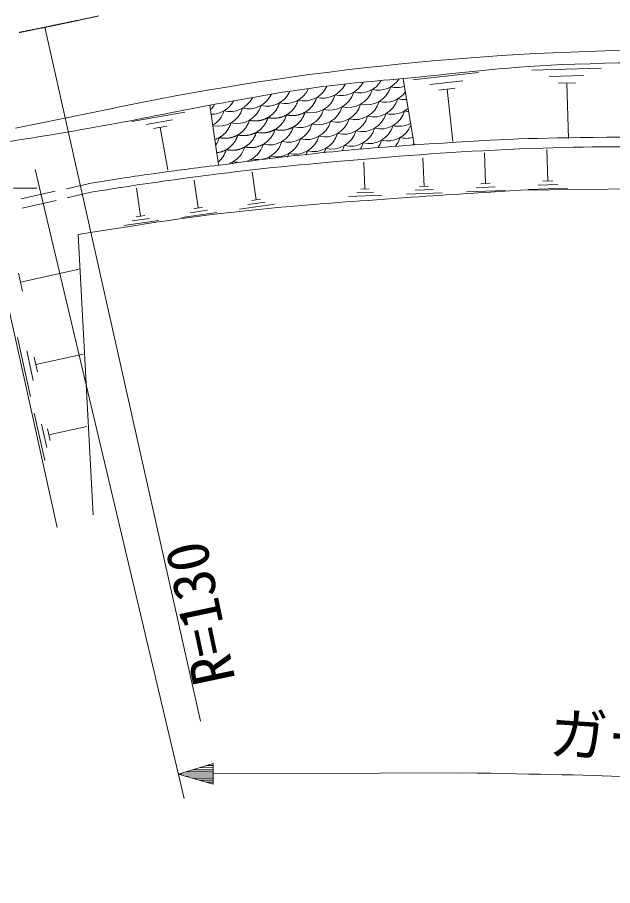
# Model space of a CAD drawing. Units: millimetres, scale not verified. Extents: x 40000 to 680000, y 20000 to 380000.
# Drawn here: x 249556 to 275242, y 248576 to 286080 of the extents above; entities that cross this region are included whole.
import ezdxf
from ezdxf.enums import TextEntityAlignment as Align

# ---------------------------------------------------------------- set-up
doc = ezdxf.new("R2010")
doc.units = ezdxf.units.MM
doc.header["$LTSCALE"] = 1000
doc.linetypes.add('CHAIN', pattern=[18.5, 12, -1.5, 3.5, -1.5])
for name, color, linetype, lineweight in [('M-BGD', 7, 'Continuous', 13), ('M-BMK', 2, 'CHAIN', 13), ('M-BMK-SRVR', 3, 'Continuous', 13), ('M-STR-HTXT', 7, 'Continuous', 13)]:
    doc.layers.add(name, color=color, linetype=linetype, lineweight=lineweight)
doc.styles.add('ＭＳ ゴシック', font='')
doc.styles.get('ＭＳ ゴシック').set_extended_font_data('MS Gothic')

msp = doc.modelspace()

# ---------------------------------------------------------------- linework, layer by layer
at = {"layer": 'M-BGD'}
for p, q in [((266620, 283383), (269447, 283700)), ((271753, 283799), (274743, 283886)), ((272509, 283522), (274004, 283565)), ((266210, 283438), (266671, 280569)), ((267359, 283180), (268772, 283338)), ((272891, 283234), (273639, 283255)), ((273265, 283244), (273334, 280852)), ((267744, 282937), (268450, 283016)), ((268097, 282976), (268350, 280715)), ((253439, 282105), (249469, 281297)), ((258232, 279712), (257867, 282285)), ((254493, 281577), (256781, 281988)), ((255106, 281451), (256250, 281657)), ((260331, 281644), (260338, 281662)), ((260338, 281662), (260345, 281680)), ((260345, 281680), (260351, 281698)), ((260351, 281698), (260358, 281716)), ((260358, 281716), (260364, 281734)), ((260364, 281734), (260369, 281753)), ((255433, 281274), (256005, 281376)), ((255719, 281325), (256048, 279494)), ((260070, 281267), (260084, 281280)), ((260084, 281280), (260098, 281294)), ((260098, 281294), (260111, 281307)), ((260111, 281307), (260124, 281321)), ((260124, 281321), (260137, 281336)), ((260137, 281336), (260150, 281350)), ((260150, 281350), (260162, 281365)), ((260162, 281365), (260175, 281380)), ((260175, 281380), (260187, 281395)), ((260187, 281395), (260198, 281410)), ((260198, 281410), (260209, 281426)), ((260209, 281426), (260221, 281441)), ((260221, 281441), (260231, 281457)), ((260231, 281457), (260242, 281474)), ((260242, 281474), (260252, 281490)), ((260252, 281490), (260262, 281506)), ((260262, 281506), (260272, 281523)), ((260272, 281523), (260281, 281540)), ((260281, 281540), (260290, 281557)), ((260290, 281557), (260299, 281574)), ((260299, 281574), (260307, 281591)), ((260307, 281591), (260315, 281609)), ((260315, 281609), (260323, 281626)), ((260323, 281626), (260331, 281644)), ((259070, 281003), (259089, 280998)), ((259089, 280998), (259108, 280994)), ((259108, 280994), (259127, 280991)), ((259127, 280991), (259146, 280987)), ((259146, 280987), (259165, 280984)), ((259165, 280984), (259184, 280982)), ((259184, 280982), (259203, 280979)), ((259203, 280979), (259222, 280977)), ((259222, 280977), (259241, 280976)), ((259241, 280976), (259260, 280974)), ((259260, 280974), (259279, 280973)), ((259279, 280973), (259299, 280973)), ((259299, 280973), (259318, 280972)), ((259318, 280972), (259337, 280972)), ((259337, 280972), (259356, 280973)), ((259356, 280973), (259376, 280973)), ((259376, 280973), (259395, 280974)), ((259395, 280974), (259414, 280976)), ((259414, 280976), (259433, 280978)), ((259433, 280978), (259452, 280980)), ((259452, 280980), (259472, 280982)), ((259472, 280982), (259491, 280985)), ((259491, 280985), (259510, 280988)), ((259510, 280988), (259528, 280991)), ((259528, 280991), (259547, 280995)), ((259547, 280995), (259566, 280999)), ((259566, 280999), (259585, 281004)), ((259585, 281004), (259604, 281008)), ((259604, 281008), (259622, 281013)), ((259622, 281013), (259641, 281019)), ((259641, 281019), (259659, 281025)), ((259659, 281025), (259677, 281031)), ((259677, 281031), (259695, 281037)), ((259695, 281037), (259713, 281044)), ((259713, 281044), (259731, 281051)), ((259731, 281051), (259749, 281058)), ((259749, 281058), (259767, 281066)), ((259767, 281066), (259784, 281074)), ((259784, 281074), (259802, 281082)), ((259802, 281082), (259819, 281090)), ((259819, 281090), (259836, 281099)), ((259836, 281099), (259853, 281109)), ((259853, 281109), (259870, 281118)), ((259870, 281118), (259886, 281128)), ((259886, 281128), (259903, 281138)), ((259903, 281138), (259919, 281148)), ((259919, 281148), (259935, 281159)), ((259935, 281159), (259951, 281170)), ((259951, 281170), (259966, 281181)), ((259966, 281181), (259982, 281192)), ((259982, 281192), (259997, 281204)), ((259997, 281204), (260012, 281216)), ((260012, 281216), (260027, 281228)), ((260027, 281228), (260042, 281241)), ((260042, 281241), (260056, 281254)), ((260056, 281254), (260070, 281267)), ((269757, 278903), (269706, 280227)), ((272448, 279015), (272396, 280368)), ((264556, 278660), (264511, 279818)), ((267104, 278779), (267056, 280019)), ((259855, 278200), (259684, 279403)), ((257361, 277847), (257190, 279052)), ((249394, 278703), (250394, 278703)), ((251678, 278677), (252736, 278914)), ((254864, 277494), (254693, 278700)), ((264737, 278667), (264375, 278653)), ((267297, 278787), (266910, 278772)), ((270177, 278754), (269350, 278722)), ((269964, 278911), (269550, 278895)), ((273307, 278709), (271615, 278643)), ((272878, 278862), (272032, 278829)), ((272660, 279023), (272237, 279006)), ((249726, 278241), (251190, 278568)), ((251711, 278288), (252735, 278526)), ((265291, 278399), (263843, 278343)), ((264923, 278529), (264200, 278501)), ((267890, 278499), (266341, 278439)), ((267497, 278639), (266722, 278609)), ((270598, 278604), (268942, 278540)), ((249762, 277835), (251224, 278175)), ((260650, 278006), (259146, 277792)), ((260252, 278103), (259500, 277996)), ((260043, 278227), (259667, 278173)), ((258156, 277652), (256650, 277439)), ((257759, 277750), (257005, 277643)), ((257549, 277874), (257172, 277820)), ((248311, 277425), (251275, 264047)), ((255661, 277299), (254153, 277085)), ((255263, 277396), (254508, 277289)), ((255053, 277520), (254676, 277467)), ((252833, 264588), (252178, 276704)), ((249780, 274248), (249605, 275037)), ((249692, 274643), (252217, 275202)), ((250125, 269698), (249560, 272250)), ((250239, 270392), (249957, 271669)), ((250353, 271087), (252395, 271539)), ((250424, 270768), (250283, 271406)), ((250736, 266941), (250285, 268979)), ((250827, 267496), (250601, 268515)), ((250974, 267796), (250861, 268305)), ((250918, 268050), (252548, 268411))]:
    msp.add_line(p, q, dxfattribs=at)
for points in [[(260369, 281753), (260388, 281748), (260407, 281744), (260426, 281741), (260445, 281737), (260464, 281734), (260483, 281732), (260502, 281729), (260521, 281727), (260540, 281726), (260559, 281724), (260579, 281723), (260598, 281723), (260617, 281722), (260636, 281722), (260655, 281723), (260675, 281723), (260694, 281724), (260713, 281726), (260732, 281728), (260751, 281730), (260771, 281732), (260790, 281735), (260809, 281738), (260828, 281741), (260846, 281745), (260865, 281749), (260884, 281754), (260903, 281758), (260921, 281763), (260940, 281769), (260958, 281775), (260976, 281781), (260994, 281787), (261012, 281794), (261030, 281801), (261048, 281808), (261066, 281816), (261083, 281824), (261101, 281832), (261118, 281840), (261135, 281849), (261152, 281859), (261169, 281868), (261185, 281878), (261202, 281888), (261218, 281898), (261234, 281909), (261250, 281920), (261265, 281931), (261281, 281942), (261296, 281954), (261311, 281966), (261326, 281978), (261341, 281991), (261355, 282004), (261369, 282017), (261383, 282030), (261397, 282044), (261410, 282057), (261423, 282071), (261436, 282086), (261449, 282100), (261461, 282115), (261474, 282130), (261486, 282145), (261497, 282160), (261509, 282176), (261520, 282191), (261530, 282207), (261541, 282224), (261551, 282240), (261561, 282256), (261571, 282273), (261580, 282290), (261589, 282307), (261598, 282324), (261606, 282341), (261614, 282359), (261622, 282376), (261630, 282394), (261637, 282412), (261644, 282430), (261650, 282448), (261657, 282466), (261663, 282484), (261668, 282503)], [(261169, 281868), (261187, 281864), (261206, 281860), (261225, 281856), (261244, 281853), (261263, 281850), (261282, 281847), (261301, 281844), (261320, 281842), (261340, 281841), (261359, 281839), (261378, 281838), (261397, 281838), (261417, 281838), (261436, 281838), (261455, 281838), (261474, 281839), (261493, 281840), (261513, 281841), (261532, 281843), (261551, 281845), (261570, 281847), (261589, 281850), (261608, 281853), (261627, 281857), (261646, 281860), (261665, 281864), (261683, 281869), (261702, 281874), (261721, 281879), (261739, 281884), (261758, 281890), (261776, 281896), (261794, 281902), (261812, 281909), (261830, 281916), (261848, 281923), (261865, 281931), (261883, 281939), (261900, 281947), (261918, 281956), (261935, 281965), (261952, 281974), (261968, 281983), (261985, 281993), (262001, 282003), (262017, 282013), (262034, 282024), (262049, 282035), (262065, 282046), (262080, 282058), (262096, 282069), (262111, 282081), (262126, 282094), (262140, 282106), (262155, 282119), (262169, 282132), (262183, 282145), (262196, 282159), (262210, 282173), (262223, 282187), (262236, 282201), (262249, 282215), (262261, 282230), (262273, 282245), (262285, 282260), (262297, 282275), (262308, 282291), (262319, 282307), (262330, 282323), (262340, 282339), (262351, 282355), (262361, 282372), (262370, 282388), (262380, 282405), (262389, 282422), (262397, 282439), (262406, 282456), (262414, 282474), (262422, 282491), (262429, 282509), (262437, 282527), (262443, 282545), (262450, 282563), (262456, 282581), (262462, 282600), (262468, 282618)], [(259570, 281638), (259588, 281633), (259607, 281629), (259626, 281626), (259645, 281622), (259664, 281619), (259683, 281616), (259702, 281614), (259721, 281612), (259741, 281610), (259760, 281609), (259779, 281608), (259798, 281607), (259817, 281607), (259837, 281607), (259856, 281608), (259875, 281608), (259894, 281609), (259914, 281611), (259933, 281612), (259952, 281614), (259971, 281617), (259990, 281620), (260009, 281623), (260028, 281626), (260047, 281630), (260066, 281634), (260084, 281638), (260103, 281643), (260122, 281648), (260140, 281654), (260158, 281659), (260177, 281665), (260195, 281672), (260213, 281678), (260231, 281685), (260249, 281693), (260266, 281700), (260284, 281708), (260301, 281717), (260318, 281725), (260336, 281734), (260352, 281743), (260369, 281753), (260386, 281763), (260402, 281773), (260418, 281783), (260434, 281794), (260450, 281805), (260466, 281816), (260481, 281827), (260497, 281839), (260512, 281851), (260527, 281863), (260541, 281876), (260556, 281889), (260570, 281902), (260584, 281915), (260597, 281928), (260611, 281942), (260624, 281956), (260637, 281970), (260650, 281985), (260662, 282000), (260674, 282015), (260686, 282030), (260698, 282045), (260709, 282061), (260720, 282076), (260731, 282092), (260741, 282108), (260752, 282125), (260762, 282141), (260771, 282158), (260781, 282175), (260790, 282192), (260798, 282209), (260807, 282226), (260815, 282243), (260823, 282261), (260830, 282279), (260838, 282297), (260844, 282315), (260851, 282333), (260857, 282351), (260863, 282369), (260869, 282388)], [(259870, 281118), (259888, 281114), (259907, 281110), (259926, 281106), (259945, 281103), (259964, 281100), (259983, 281097), (260002, 281094), (260021, 281092), (260041, 281091), (260060, 281089), (260079, 281088), (260098, 281088), (260117, 281088), (260137, 281088), (260156, 281088), (260175, 281089), (260194, 281090), (260214, 281091), (260233, 281093), (260252, 281095), (260271, 281097), (260290, 281100), (260309, 281103), (260328, 281107), (260347, 281110), (260366, 281114), (260384, 281119), (260403, 281124), (260422, 281129), (260440, 281134), (260458, 281140), (260477, 281146), (260495, 281152), (260513, 281159), (260531, 281166), (260549, 281173), (260566, 281181), (260584, 281189), (260601, 281197), (260618, 281206), (260636, 281215), (260652, 281224), (260669, 281233), (260686, 281243), (260702, 281253), (260718, 281263), (260734, 281274), (260750, 281285), (260766, 281296), (260781, 281308), (260797, 281319), (260812, 281331), (260827, 281344), (260841, 281356), (260856, 281369), (260870, 281382), (260884, 281395), (260897, 281409), (260911, 281423), (260924, 281437), (260937, 281451), (260950, 281465), (260962, 281480), (260974, 281495), (260986, 281510), (260998, 281525), (261009, 281541), (261020, 281557), (261031, 281573), (261041, 281589), (261052, 281605), (261062, 281622), (261071, 281638), (261081, 281655), (261090, 281672), (261098, 281689), (261107, 281706), (261115, 281724), (261123, 281741), (261130, 281759), (261138, 281777), (261144, 281795), (261151, 281813), (261157, 281831), (261163, 281850), (261169, 281868)], [(260669, 281233), (260688, 281229), (260707, 281225), (260726, 281221), (260745, 281218), (260764, 281215), (260783, 281212), (260802, 281210), (260821, 281208), (260840, 281206), (260859, 281205), (260879, 281204), (260898, 281203), (260917, 281203), (260936, 281203), (260955, 281203), (260975, 281204), (260994, 281205), (261013, 281206), (261032, 281208), (261051, 281210), (261071, 281212), (261090, 281215), (261109, 281218), (261128, 281222), (261146, 281225), (261165, 281230), (261184, 281234), (261203, 281239), (261221, 281244), (261240, 281249), (261258, 281255), (261276, 281261), (261294, 281267), (261312, 281274), (261330, 281281), (261348, 281288), (261366, 281296), (261383, 281304), (261401, 281312), (261418, 281321), (261435, 281330), (261452, 281339), (261469, 281348), (261485, 281358), (261502, 281368), (261518, 281379), (261534, 281389), (261550, 281400), (261565, 281411), (261581, 281423), (261596, 281435), (261611, 281447), (261626, 281459), (261641, 281471), (261655, 281484), (261669, 281497), (261683, 281510), (261697, 281524), (261710, 281538), (261723, 281552), (261736, 281566), (261749, 281581), (261761, 281595), (261774, 281610), (261786, 281625), (261797, 281641), (261809, 281656), (261820, 281672), (261830, 281688), (261841, 281704), (261851, 281720), (261861, 281737), (261871, 281753), (261880, 281770), (261889, 281787), (261898, 281804), (261906, 281822), (261914, 281839), (261922, 281857), (261930, 281874), (261937, 281892), (261944, 281910), (261950, 281928), (261957, 281946), (261963, 281965), (261968, 281983)], [(258077, 280800), (258096, 280806), (258114, 280813), (258133, 280820), (258151, 280828), (258169, 280836), (258187, 280844), (258204, 280852), (258222, 280861), (258239, 280870), (258256, 280880), (258274, 280889), (258290, 280899), (258307, 280910), (258324, 280920), (258340, 280931), (258356, 280942), (258372, 280954), (258388, 280966), (258403, 280978), (258418, 280990), (258433, 281003), (258448, 281016), (258463, 281029), (258477, 281042), (258491, 281056), (258505, 281070), (258519, 281084), (258532, 281098), (258545, 281113), (258558, 281128), (258570, 281143), (258583, 281158), (258595, 281174), (258606, 281190), (258618, 281205), (258629, 281222), (258640, 281238), (258650, 281255), (258660, 281271), (258670, 281288), (258680, 281305), (258689, 281323), (258698, 281340), (258707, 281358), (258715, 281376), (258723, 281393), (258731, 281411), (258738, 281430), (258745, 281448), (258752, 281466), (258758, 281485), (258764, 281504), (258770, 281522)], [(258271, 280888), (258289, 280883), (258308, 280879), (258327, 280876), (258346, 280872), (258365, 280869), (258384, 280866), (258403, 280864), (258422, 280862), (258442, 280860), (258461, 280859), (258480, 280858), (258499, 280857), (258518, 280857), (258538, 280857), (258557, 280858), (258576, 280858), (258595, 280859), (258615, 280861), (258634, 280862), (258653, 280864), (258672, 280867), (258691, 280870), (258710, 280873), (258729, 280876), (258748, 280880), (258767, 280884), (258785, 280888), (258804, 280893), (258823, 280898), (258841, 280904), (258859, 280909), (258878, 280915), (258896, 280922), (258914, 280928), (258932, 280935), (258950, 280943), (258967, 280950), (258985, 280958), (259002, 280967), (259019, 280975), (259037, 280984), (259053, 280993), (259070, 281003), (259087, 281013), (259103, 281023), (259119, 281033), (259135, 281044), (259151, 281055), (259167, 281066), (259182, 281077), (259198, 281089), (259213, 281101), (259228, 281113), (259242, 281126), (259256, 281139), (259271, 281152), (259285, 281165), (259298, 281178), (259312, 281192), (259325, 281206), (259338, 281220), (259350, 281235), (259363, 281250), (259375, 281265), (259387, 281280), (259399, 281295), (259410, 281311), (259421, 281326), (259432, 281342), (259442, 281358), (259453, 281375), (259463, 281391), (259472, 281408), (259482, 281425), (259491, 281442), (259499, 281459), (259508, 281476), (259516, 281493), (259524, 281511), (259531, 281529), (259538, 281547), (259545, 281565), (259552, 281583), (259558, 281601), (259564, 281619), (259570, 281638)], [(258158, 280230), (258177, 280233), (258197, 280236), (258216, 280239), (258235, 280242), (258254, 280246), (258273, 280251), (258292, 280255), (258311, 280260), (258330, 280265), (258348, 280271), (258367, 280277), (258385, 280283), (258404, 280290), (258422, 280297), (258440, 280304), (258458, 280311), (258476, 280319), (258493, 280327), (258511, 280336), (258528, 280345), (258545, 280354), (258562, 280363), (258579, 280373), (258596, 280383), (258612, 280393), (258629, 280404), (258645, 280415), (258661, 280426), (258676, 280438), (258692, 280449), (258707, 280461), (258722, 280474), (258737, 280486), (258752, 280499), (258766, 280512), (258780, 280526), (258794, 280539), (258808, 280553), (258821, 280567), (258835, 280582), (258847, 280596), (258860, 280611), (258873, 280626), (258885, 280641), (258896, 280657), (258908, 280672), (258919, 280688), (258930, 280704), (258941, 280721), (258951, 280737), (258961, 280754), (258971, 280770), (258981, 280787), (258990, 280805), (258999, 280822), (259007, 280839), (259016, 280857), (259024, 280875), (259031, 280893), (259039, 280911), (259046, 280929), (259052, 280947), (259059, 280966), (259065, 280984), (259070, 281003)], [(258571, 280368), (258589, 280364), (258608, 280360), (258627, 280356), (258646, 280353), (258665, 280350), (258684, 280347), (258703, 280344), (258722, 280342), (258742, 280341), (258761, 280339), (258780, 280338), (258799, 280338), (258818, 280338), (258838, 280338), (258857, 280338), (258876, 280339), (258895, 280340), (258915, 280341), (258934, 280343), (258953, 280345), (258972, 280347), (258991, 280350), (259010, 280353), (259029, 280357), (259048, 280360), (259067, 280364), (259085, 280369), (259104, 280374), (259123, 280379), (259141, 280384), (259159, 280390), (259178, 280396), (259196, 280402), (259214, 280409), (259232, 280416), (259250, 280423), (259267, 280431), (259285, 280439), (259302, 280447), (259319, 280456), (259337, 280465), (259353, 280474), (259370, 280483), (259387, 280493), (259403, 280503), (259419, 280513), (259435, 280524), (259451, 280535), (259467, 280546), (259482, 280558), (259498, 280569), (259513, 280581), (259528, 280594), (259542, 280606), (259556, 280619), (259571, 280632), (259585, 280645), (259598, 280659), (259612, 280673), (259625, 280687), (259638, 280701), (259650, 280715), (259663, 280730), (259675, 280745), (259687, 280760), (259699, 280775), (259710, 280791), (259721, 280807), (259732, 280823), (259742, 280839), (259753, 280855), (259763, 280872), (259772, 280888), (259782, 280905), (259791, 280922), (259799, 280939), (259808, 280956), (259816, 280974), (259824, 280991), (259831, 281009), (259838, 281027), (259845, 281045), (259852, 281063), (259858, 281081), (259864, 281100), (259870, 281118)], [(259370, 280483), (259389, 280479), (259408, 280475), (259427, 280471), (259446, 280468), (259465, 280465), (259484, 280462), (259503, 280460), (259522, 280458), (259541, 280456), (259560, 280455), (259579, 280454), (259599, 280453), (259618, 280453), (259637, 280453), (259656, 280453), (259676, 280454), (259695, 280455), (259714, 280456), (259733, 280458), (259752, 280460), (259772, 280462), (259791, 280465), (259810, 280468), (259828, 280472), (259847, 280475), (259866, 280480), (259885, 280484), (259904, 280489), (259922, 280494), (259941, 280499), (259959, 280505), (259977, 280511), (259995, 280517), (260013, 280524), (260031, 280531), (260049, 280538), (260067, 280546), (260084, 280554), (260102, 280562), (260119, 280571), (260136, 280580), (260153, 280589), (260170, 280598), (260186, 280608), (260203, 280618), (260219, 280629), (260235, 280639), (260251, 280650), (260266, 280661), (260282, 280673), (260297, 280685), (260312, 280697), (260327, 280709), (260342, 280721), (260356, 280734), (260370, 280747), (260384, 280760), (260398, 280774), (260411, 280788), (260424, 280802), (260437, 280816), (260450, 280831), (260462, 280845), (260475, 280860), (260487, 280875), (260498, 280891), (260509, 280906), (260521, 280922), (260531, 280938), (260542, 280954), (260552, 280970), (260562, 280987), (260572, 281003), (260581, 281020), (260590, 281037), (260599, 281054), (260607, 281072), (260615, 281089), (260623, 281107), (260631, 281124), (260638, 281142), (260645, 281160), (260651, 281178), (260658, 281196), (260664, 281215), (260669, 281233)], [(271283, 278615), (278791, 278695), (284887, 278356)]]:
    msp.add_lwpolyline(points, dxfattribs=at)
for centre, radius, start, end in [((278157, 164414), 120259, 79.10389, 101.86113), ((262724, 283675), 1088, 256.3972, 333.2052), ((263523, 283790), 1088, 256.3972, 331.536), ((264323, 283905), 1088, 256.3972, 329.3632), ((265122, 284021), 1088, 256.3972, 326.6428), ((260325, 283329), 1088, 256.3972, 335.3076), ((261125, 283445), 1088, 256.3972, 334.7882), ((261924, 283560), 1088, 256.3972, 334.2657), ((263024, 283155), 1088, 256.3972, 343.6028), ((263823, 283271), 1088, 256.3972, 343.6028), ((264623, 283386), 1088, 256.3972, 343.6028), ((265422, 283501), 1088, 256.3972, 324.0728), ((265922, 284136), 1088, 256.3972, 288.3533), ((257926, 282984), 1088, 269.7633, 330.7845), ((258726, 283099), 1088, 256.3972, 332.9375), ((259525, 283214), 1088, 256.3972, 335.824), ((262224, 283040), 1088, 256.3972, 343.6028), ((264123, 282751), 1088, 256.3972, 343.6028), ((264923, 282866), 1088, 256.3972, 343.6028), ((266222, 283616), 1088, 256.3972, 277.0495), ((257127, 282869), 1088, 314.8187, 329.5297), ((257427, 282349), 1088, 301.1651, 343.6028), ((258226, 282464), 1088, 257.5508, 343.6028), ((259026, 282579), 1088, 256.3972, 343.6028), ((261725, 282405), 1088, 256.3972, 343.6028), ((262524, 282521), 1088, 256.3972, 343.6028), ((263324, 282636), 1088, 256.3972, 343.6028), ((265223, 282347), 1088, 256.3972, 343.6028), ((265722, 282981), 1088, 256.3972, 309.7807), ((266522, 283097), 1088, 256.3972, 265.6628), ((262824, 282001), 1088, 256.3972, 343.6028), ((263624, 282116), 1088, 256.3972, 343.6028), ((264423, 282231), 1088, 256.3972, 343.6028), ((260425, 281655), 1088, 256.3972, 343.6028), ((261225, 281771), 1088, 256.3972, 343.6028), ((262025, 281886), 1088, 256.3972, 343.6028), ((263924, 281597), 1088, 256.3972, 343.6028), ((264723, 281712), 1088, 256.3972, 343.6028), ((265523, 281827), 1088, 256.3972, 338.3724), ((266022, 282462), 1088, 256.3972, 297.3829), ((261525, 281251), 1088, 256.3972, 343.6028), ((262325, 281366), 1088, 256.3972, 343.6028), ((263124, 281481), 1088, 256.3972, 343.6028), ((257227, 281195), 1088, 324.3675, 343.6028), ((259126, 280905), 1088, 288.9892, 343.6028), ((259926, 281021), 1088, 280.3318, 343.6028), ((260725, 281136), 1088, 256.3972, 343.6028), ((262625, 280847), 1088, 330.5079, 343.6028), ((263424, 280962), 1088, 328.0457, 343.6028), ((264224, 281077), 1088, 325.0535, 343.6028), ((265023, 281192), 1088, 321.1503, 343.6028), ((266322, 281942), 1088, 256.3972, 285.8272), ((265823, 281307), 1088, 316.9624, 320.6389), ((257527, 280675), 1088, 309.1939, 343.6028), ((258327, 280790), 1088, 291.4796, 343.6028), ((260226, 280501), 1088, 334.729, 343.6028), ((261025, 280616), 1088, 333.2698, 343.6028), ((261825, 280731), 1088, 332.8782, 343.6028), ((257827, 280155), 1088, 340.6766, 343.6028), ((259126, 280905), 1088, 256.3972, 265.6132), ((258627, 280271), 1088, 339.8717, 343.6028), ((259926, 281021), 1088, 256.3972, 272.7821), ((259426, 280386), 1088, 337.9525, 343.6028)]:
    msp.add_arc(centre, radius, start, end, dxfattribs=at)
for points, knots in [([(248648, 280628), (251027, 281008), (251646, 281105), (253560, 281453), (255246, 281759), (256181, 281979), (257867, 282285), (259497, 282581), (260407, 282765), (262047, 282998), (263666, 283229), (264582, 283285), (266210, 283438), (269097, 283709), (270709, 283960), (273607, 284057), (277221, 284178), (279252, 284162), (282865, 284013), (286281, 283872), (288194, 283713), (291591, 283320), (294530, 282980), (296183, 282793), (299083, 282204), (301725, 281668), (303183, 281256), (305778, 280522), (308258, 279820), (309624, 279348), (312077, 278557), (314365, 277819), (315646, 277402), (317917, 276610), (320402, 275744), (321765, 275176), (324252, 274313), (327419, 273215), (328466, 272901), (332417, 271669)], [0, 0, 0, 0, 1, 1, 1, 2, 2, 2, 3, 3, 3, 4, 4, 4, 5, 5, 5, 6, 6, 6, 7, 7, 7, 8, 8, 8, 9, 9, 9, 10, 10, 10, 11, 11, 11, 12, 12, 12, 13, 13, 13, 13]), ([(266671, 280569), (270350, 280806), (271372, 280864), (274389, 280897), (277684, 280932), (279532, 280857), (282822, 280678), (286137, 280498), (287994, 280348), (291291, 279962), (294086, 279635), (295643, 279376), (298418, 278907), (300974, 278475), (302405, 278214), (304931, 277633), (309798, 276514), (312479, 275683), (317234, 274155), (319674, 273371), (321002, 272814), (323383, 271863), (325488, 271021), (326173, 270727), (328731, 269607)], [0, 0, 0, 0, 1, 1, 1, 2, 2, 2, 3, 3, 3, 4, 4, 4, 5, 5, 5, 6, 6, 6, 7, 7, 7, 8, 8, 8, 8]), ([(258284, 279696), (260368, 279974), (260919, 280050), (262614, 280223), (264196, 280385), (264714, 280425), (266671, 280569)], [0, 0, 0, 0, 1, 1, 1, 2, 2, 2, 2]), ([(252735, 278526), (254733, 278847), (255265, 278922), (256892, 279142), (259466, 279490), (260914, 279640), (263502, 279865), (266520, 280127), (268213, 280269), (271240, 280394), (274004, 280509), (275556, 280511), (278323, 280467), (281259, 280420), (282908, 280394), (285835, 280151), (289032, 279885), (290813, 279616), (293988, 279149), (297148, 278684), (298919, 278407), (302047, 277758), (305116, 277122), (306823, 276701), (309847, 275878), (312657, 275114), (314225, 274653), (316983, 273720), (319616, 272830), (321096, 272337), (323662, 271270), (325535, 270491), (326164, 270212), (328405, 269152)], [0, 0, 0, 0, 1, 1, 1, 2, 2, 2, 3, 3, 3, 4, 4, 4, 5, 5, 5, 6, 6, 6, 7, 7, 7, 8, 8, 8, 9, 9, 9, 10, 10, 10, 11, 11, 11, 11]), ([(252736, 278914), (254168, 279145), (254540, 279208), (255701, 279368), (256709, 279508), (257034, 279548), (258284, 279696)], [0, 0, 0, 0, 1, 1, 1, 2, 2, 2, 2]), ([(252178, 276704), (256101, 277313), (257169, 277507), (260392, 277825), (262502, 278034), (263689, 278099), (265804, 278253), (267943, 278408), (268622, 278450), (271283, 278615)], [0, 0, 0, 0, 1, 1, 1, 2, 2, 2, 3, 3, 3, 3])]:
    msp.add_open_spline(points, degree=3, knots=knots, dxfattribs=at)
at = {"layer": 'M-BMK'}
msp.add_open_spline([(218383, 278560), (229159, 281068), (231932, 281759), (240664, 283592), (244596, 284417), (246804, 284849), (250740, 285652), (253712, 286258), (255361, 286684), (258351, 287201), (262172, 287861), (264332, 288150), (268197, 288472), (270780, 288688), (271803, 288753), (274616, 288849)], degree=3, knots=[0, 0, 0, 0, 1, 1, 1, 2, 2, 2, 3, 3, 3, 4, 4, 4, 5, 5, 5, 5], dxfattribs=at)
at = {"layer": 'M-BMK-SRVR'}
msp.add_line((257454, 255673), (250740, 285652), dxfattribs=at)
at = {"layer": 'M-STR-HTXT'}
for p, q in [((250322, 279514), (256754, 252339)), ((256503, 253397), (258001, 253854)), ((257102, 253580), (258002, 253584)), ((258002, 253674), (257402, 253671)), ((257702, 253762), (258002, 253764)), ((258005, 252954), (258001, 253854)), ((256503, 253397), (258003, 253404)), ((256503, 253397), (258005, 252954)), ((258003, 253494), (256803, 253488)), ((258004, 253314), (256804, 253308)), ((257104, 253220), (258004, 253224)), ((258003, 253404), (268775, 253450)), ((258004, 253134), (257404, 253131)), ((257705, 253042), (258005, 253044))]:
    msp.add_line(p, q, dxfattribs=at)
msp.add_open_spline([(268775, 253450), (275534, 253328), (277464, 253291), (283006, 252799), (288628, 252300), (291770, 251870), (297328, 250892), (301749, 250114), (303243, 249801), (308584, 248576)], degree=3, knots=[0, 0, 0, 0, 1, 1, 1, 2, 2, 2, 3, 3, 3, 3], dxfattribs=at)

# ---------------------------------------------------------------- texts
at = {"layer": 'M-BMK-SRVR', "style": 'ＭＳ ゴシック'}
msp.add_text('R=130', height=1833, rotation=101.917, dxfattribs=at).set_placement((258861, 260637), align=Align.BOTTOM_CENTER)
at = {"layer": 'M-STR-HTXT', "style": 'ＭＳ ゴシック'}
msp.add_text('ガードレール\u3000L=83.0', height=1833, rotation=356.154, dxfattribs=at).set_placement((284890, 252889), align=Align.BOTTOM_CENTER)

doc.saveas('drawing.dxf')
